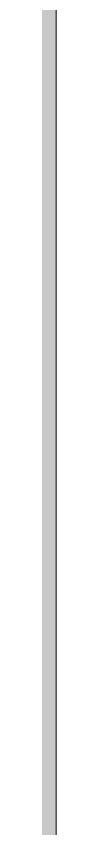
# Model space of a CAD drawing. Header units: millimetres. Extents: x -164500 to 426394, y -23753 to 102118.
# Drawn here: x 148902.1 to 148902.123, y 82194.234 to 82196.739 of the extents above; entities that cross this region are included whole.
import ezdxf

# ---------------------------------------------------------------- set-up
doc = ezdxf.new("R2010")
doc.units = ezdxf.units.MM
doc.layers.add('A-FLOR', color=7, linetype='Continuous', lineweight=9)
doc.layers.add('I-WALL', color=7, linetype='Continuous', lineweight=5)

# ---------------------------------------------------------------- blocks, each defined once
blk = doc.blocks.new('2floor')
at = {"layer": 'I-WALL'}
h = blk.add_hatch(dxfattribs=at)
h.set_pattern_fill('FP_191', color=256, style=0, pattern_type=2)
h.set_pattern_definition([(0, (148772.123, 0), (243.84, 60.96), [20.117, -162.763, 20.117, -162.763, -975.36]), (0, (148772.123, 0), (243.84, 60.96), [-365.76, 20.117, -345.643, 20.117, -162.763, -426.72]), (0, (148772.123, 0), (243.84, 60.96), [-914.4, 20.117, -101.803, 20.117, -284.683]), (120, (148863.563, 30.48), (-174.7129, 180.69163), [20.117, -162.763, 20.117, -162.763, -975.36]), (120, (148863.563, 30.48), (-174.7129, 180.69163), [-365.76, 20.117, -345.643, 20.117, -162.763, -426.72]), (120, (148863.563, 30.48), (-174.7129, 180.69163), [-914.4, 20.117, -101.803, 20.117, -284.683]), (240, (148894.043, 152.4), (-69.1271, -241.65163), [20.117, -162.763, 20.117, -162.763, -975.36]), (240, (148894.043, 152.4), (-69.1271, -241.65163), [-365.76, 20.117, -345.643, 20.117, -162.763, -426.72]), (240, (148894.043, 152.4), (-69.1271, -241.65163), [-914.4, 20.117, -101.803, 20.117, -284.683])])
h.paths.add_polyline_path([(148882.1234, 120), (148902.1234, 120), (148902.1234, 5220), (148882.1234, 5220), (148882.1234, 139.9996)])
h.paths.add_polyline_path([(148882.1234, 7320.0001), (148902.1234, 7320.0001), (148902.1234, 7659), (148882.1234, 7659.7721)])
at = {"layer": 'A-FLOR'}
blk.add_line((148902.1234, 5520), (148902.1234, 7659), dxfattribs=at)

msp = doc.modelspace()

# ---------------------------------------------------------------- block references
msp.add_blockref('2floor', (0, 74539.3584))

doc.saveas('drawing.dxf')
